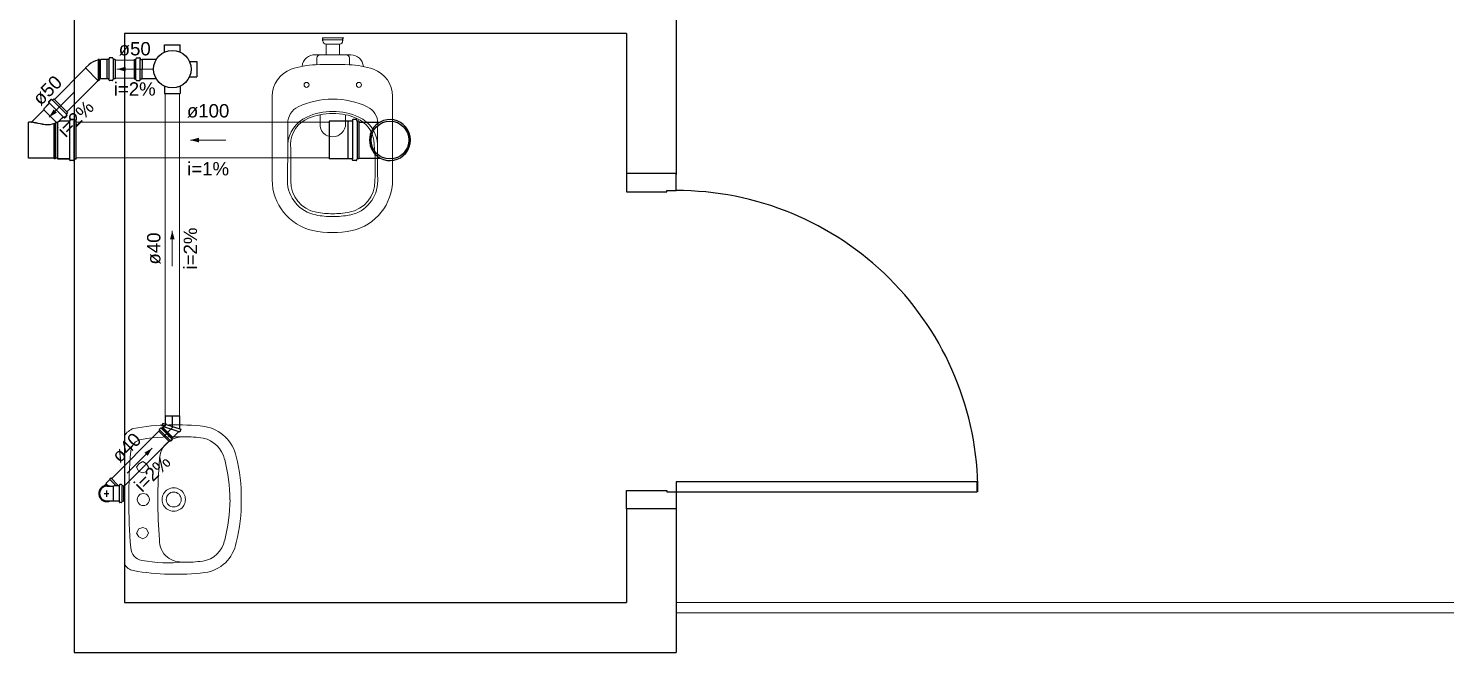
# Model space of a CAD drawing. Header units: millimetres. Extents: x 270 to 744, y -31 to 127.
# Drawn here: x 684.786 to 689.001, y 99.153 to 101.008 of the extents above; entities that cross this region are included whole.
import ezdxf

# ---------------------------------------------------------------- set-up
doc = ezdxf.new("R2010")
doc.units = ezdxf.units.MM
doc.header["$LTSCALE"] = 0.01
doc.header["$MEASUREMENT"] = 0
for name, color, linetype, lineweight in [('at_Entity', 7, 'Continuous', 9), ('TQ-Condutos', 3, 'Continuous', 5), ('TQ-Sentido conduto', 9, 'Continuous', 5), ('TQ-Textos conduto', 7, 'Continuous', 5)]:
    doc.layers.add(name, color=color, linetype=linetype, lineweight=lineweight)
for name, color, linetype in [('Layout_Equipamentos', 7, 'Continuous'), ('PAREDES', 8, 'Continuous'), ('PORTAS', 8, 'Continuous'), ('Simbolos', 5, 'Continuous'), ('Simbolos_int', 2, 'Continuous')]:
    doc.layers.add(name, color=color, linetype=linetype)
doc.styles.add('Arial', font='arial.ttf')

msp = doc.modelspace()

# ---------------------------------------------------------------- hatches: boundary and pattern name
at = {"layer": 'TQ-Sentido conduto', "linetype": 'Continuous'}
for points in [[(685.0494, 100.8869), (685.0749, 100.8801), (685.0749, 100.8938)], [(684.8476, 100.7442), (684.8705, 100.7574), (684.8608, 100.7671)], [(685.2676, 100.6761), (685.2931, 100.6693), (685.2931, 100.683)], [(685.214, 100.4066), (685.2072, 100.3811), (685.2208, 100.3811)], [(685.1539, 99.7605), (685.1311, 99.7473), (685.1407, 99.7376)]]:
    msp.add_hatch(color=256, dxfattribs=at).paths.add_polyline_path(points)

# ---------------------------------------------------------------- linework, layer by layer
at = {"layer": 'at_Entity'}
for p, q in [((685.6606, 100.9802), (685.7237, 100.9802)), ((685.6616, 100.9739), (685.7206, 100.9739)), ((685.6711, 100.9297), (685.6711, 100.9612)), ((685.6711, 100.9612), (685.7111, 100.9612)), ((685.7111, 100.9297), (685.7111, 100.9612)), ((685.7448, 100.9297), (685.6395, 100.9297)), ((685.6437, 100.9001), (685.6437, 100.9202)), ((685.7406, 100.9202), (685.7406, 100.9)), ((685.5111, 100.558), (685.5111, 100.8065)), ((685.869, 100.8065), (685.869, 100.5581)), ((685.6537, 100.724), (685.6537, 100.7514)), ((685.7295, 100.7512), (685.7295, 100.724)), ((685.072, 99.7963), (685.072, 99.6068)), ((685.1078, 99.7037), (685.1141, 99.7142)), ((685.1141, 99.691), (685.1078, 99.7037)), ((685.1141, 99.7142), (685.1267, 99.7205)), ((685.1267, 99.6868), (685.1141, 99.691)), ((685.1267, 99.7205), (685.1372, 99.7142)), ((685.1372, 99.691), (685.1267, 99.6868)), ((685.1372, 99.7142), (685.1436, 99.7037)), ((685.1436, 99.7037), (685.1372, 99.691)), ((685.072, 99.67), (685.072, 99.4826)), ((685.072, 99.6068), (685.072, 99.4152)), ((685.1078, 99.5079), (685.1141, 99.5205)), ((685.1141, 99.5205), (685.1267, 99.5247)), ((685.1267, 99.5247), (685.1372, 99.5205)), ((685.1372, 99.5205), (685.1436, 99.5079)), ((685.1141, 99.4973), (685.1078, 99.5079)), ((685.1267, 99.491), (685.1141, 99.4973)), ((685.1372, 99.4973), (685.1267, 99.491)), ((685.1436, 99.5079), (685.1372, 99.4973)), ((686.7121, 99.3023), (689.8217, 99.3023)), ((689.8217, 99.2707), (686.7121, 99.2707)), ((685.9668, 99.1528), (685.6678, 99.1528))]:
    msp.add_line(p, q, dxfattribs=at)
at = {"layer": 'at_Entity', "color": 7}
msp.add_line((685.4552, 99.3023), (685.4236, 99.3023), dxfattribs=at)
at = {"layer": 'at_Entity'}
for centre, radius, start, end in [((685.6711, 100.9707), 0.00947, 180, 270), ((685.7111, 100.9707), 0.00947, 270, 0), ((685.6385, 100.8908), 0.0389, 88.4183, 173.4493), ((685.6898, 99.5124), 1.3885, 87.9511, 92.0489), ((685.6532, 100.9202), 0.00947, 90, 180), ((685.7311, 100.9202), 0.00947, 0, 90), ((685.7439, 100.8911), 0.0386, 5.5755, 88.6298), ((685.5954, 100.8068), 0.0843, 109.0789, 180.1997), ((685.649, 100.6528), 0.2474, 92.0489, 109.145), ((685.7313, 100.6535), 0.2466, 70.8427, 88.1091), ((685.7847, 100.8068), 0.0843, 359.8003, 70.9211), ((685.6132, 100.8402), 0.00737, 90, 180), ((685.6132, 100.8402), 0.00737, 180, 270), ((685.6132, 100.8402), 0.00737, 0, 90), ((685.6132, 100.8402), 0.00737, 270, 0), ((685.769, 100.8402), 0.00737, 90, 180), ((685.769, 100.8402), 0.00737, 180, 270), ((685.769, 100.8402), 0.00737, 0, 90), ((685.769, 100.8402), 0.00737, 270, 0), ((685.6111, 100.7265), 0.0537, 114.961, 180.9064), ((685.6911, 100.5547), 0.2432, 90, 114.9606), ((685.6912, 100.5547), 0.2432, 65.0391, 90.0003), ((685.7711, 100.7265), 0.0537, 359.0936, 65.039), ((685.6516, 100.6576), 0.0945, 113.5727, 176.7329), ((685.649, 100.6633), 0.0832, 110.863, 180.2362), ((685.6874, 100.5943), 0.167, 88.7182, 116.1404), ((685.6808, 100.5991), 0.1546, 100.3133, 113.389), ((685.6911, 100.5559), 0.199, 90, 101.0171), ((685.6948, 100.5942), 0.167, 63.8614, 91.28), ((685.6911, 100.556), 0.1989, 78.9807, 90.0022), ((685.7131, 100.6475), 0.105, 63.0017, 81.1951), ((685.7311, 100.6633), 0.0832, 359.7638, 69.1369), ((685.7318, 100.659), 0.0927, 2.4426, 66.7336), ((676.7595, 100.6981), 8.7979, 359.07167, 0.18792), ((685.6891, 100.7215), 0.0355, 176.0445, 272.3446), ((685.6906, 100.725), 0.0389, 270.0027, 0), ((694.9249, 100.6402), 9.1005, 179.46215, 180.53334), ((679.9363, 100.5838), 5.6301, 359.7103, 0.8057), ((685.1698, 100.5966), 0.6479, 356.3513, 5.878), ((685.6658, 100.5581), 0.1547, 180.0055, 257.2943), ((685.661, 100.5563), 0.1048, 180.4233, 258.8896), ((685.659, 100.5529), 0.0927, 178.5002, 259.6559), ((685.7227, 100.5538), 0.0937, 280.5689, 0.9284), ((685.7227, 100.5538), 0.1021, 280.5688, 0.9284), ((685.7143, 100.5581), 0.1548, 282.7128, 359.9983), ((685.6912, 100.7236), 0.2748, 259.4366, 269.9996), ((685.6908, 100.7214), 0.2642, 259.4366, 270.0028), ((685.6901, 100.7359), 0.2787, 270.136, 280.2849), ((685.6911, 100.7233), 0.2745, 270, 280.577), ((685.6901, 100.6917), 0.2905, 258.435, 281.5683), ((685.1164, 99.7706), 0.0519, 110.5417, 148.93), ((685.2244, 99.0799), 0.7501, 83.4134, 99.6929), ((685.2901, 99.71), 0.1169, 12.514, 79.9443), ((685.1284, 99.7488), 0.0383, 98.7558, 175.6127), ((685.2207, 99.184), 0.6105, 87.3231, 99.2415), ((685.2425, 99.7271), 0.0664, 130.3438, 179.4487), ((685.245, 99.7228), 0.0712, 86.6025, 129.5997), ((685.259, 99.4847), 0.3094, 81.3221, 91.8265), ((685.2872, 99.7084), 0.0842, 12.9461, 77.2809), ((686.7917, 99.6141), 1.7069, 175.3753, 180.2103), ((686.6383, 99.6047), 1.4673, 175.1896, 179.9391), ((684.812, 99.5931), 0.5737, 1.3524, 13.5038), ((684.9477, 99.6187), 0.4711, 358.698, 14.4219), ((685.2183, 99.6079), 0.0347, 119.9968, 179.9993), ((685.2183, 99.6079), 0.0347, 60.0032, 119.9968), ((685.2183, 99.6079), 0.0347, 0, 59.9929), ((686.9542, 99.6079), 1.8695, 180, 184.4144), ((685.1278, 99.6079), 0.0179, 120.0191, 180.0367), ((685.1278, 99.6079), 0.0179, 180, 240.0398), ((685.1278, 99.6079), 0.0179, 60.0128, 119.9872), ((685.1278, 99.6079), 0.0179, 0, 60.0398), ((685.1278, 99.6079), 0.0179, 300.0191, 0.0367), ((686.5167, 99.6079), 1.3457, 180.0208, 185.0951), ((685.2183, 99.6079), 0.0347, 180, 239.9929), ((685.2183, 99.6079), 0.0221, 90, 180), ((685.2183, 99.6079), 0.0221, 180.0097, 270), ((685.2183, 99.6079), 0.0221, 0, 90), ((685.2183, 99.6079), 0.0221, 270, 0), ((685.2183, 99.6079), 0.0347, 299.9968, 359.9993), ((684.8161, 99.62), 0.5696, 346.4579, 358.6966), ((684.9471, 99.597), 0.4717, 345.6368, 1.3415), ((685.1278, 99.6079), 0.0179, 240.0128, 299.9872), ((685.2183, 99.6079), 0.0347, 240.0032, 299.9968), ((685.239, 99.4848), 0.0628, 176.7732, 230.7547), ((685.2929, 99.5021), 0.078, 278.4194, 348.3837), ((685.2957, 99.4998), 0.1102, 277.7196, 349.5925), ((685.1302, 99.4662), 0.04, 183.114, 260.3928), ((685.203, 99.8678), 0.4482, 259.782, 275.7972), ((685.2443, 99.4996), 0.0777, 234.6525, 272.8394), ((685.1058, 99.4341), 0.0384, 207.8673, 258.5693), ((685.2247, 100.135), 0.7493, 260.2791, 276.5765), ((685.2592, 99.739), 0.3173, 267.9946, 278.1696)]:
    msp.add_arc(centre, radius, start, end, dxfattribs=at)
at = {"layer": 'Layout_Equipamentos'}
for p, q in [((685.6616, 100.9707), (685.6616, 100.9802)), ((685.7206, 100.9707), (685.7206, 100.9802))]:
    msp.add_line(p, q, dxfattribs=at)
at = {"layer": 'PAREDES'}
for p, q in [((684.9225, 103.0309), (684.9225, 99.1528)), ((684.9225, 103.0309), (684.9225, 99.1528)), ((684.9225, 103.0309), (684.9225, 99.1528)), ((686.7121, 101.2903), (686.7121, 100.574)), ((686.5647, 100.9929), (685.072, 100.9929)), ((685.072, 100.9929), (685.072, 99.3023)), ((686.5647, 100.9929), (686.5647, 100.574)), ((686.5647, 99.5802), (686.5647, 99.3023)), ((686.7121, 99.5802), (686.7121, 99.1528)), ((685.072, 99.3023), (686.5647, 99.3023)), ((686.7121, 99.2707), (686.7121, 99.1528)), ((684.9225, 99.1528), (686.7121, 99.1528))]:
    msp.add_line(p, q, dxfattribs=at)
at = {"layer": 'PORTAS'}
for points in [[(686.7121, 100.5766), (686.5647, 100.5766), (686.5647, 100.5219), (686.6848, 100.5219), (686.6848, 100.5261), (686.7121, 100.5261), (686.7121, 100.5766)], [(686.7121, 99.6603), (686.7121, 99.6308), (687.6073, 99.6308), (687.6073, 99.6603), (686.7121, 99.6603)], [(686.7121, 99.5802), (686.5647, 99.5802), (686.5647, 99.635), (686.6848, 99.635), (686.6848, 99.6308), (686.7121, 99.6308), (686.7121, 99.5802)]]:
    msp.add_lwpolyline(points, dxfattribs=at)
msp.add_arc((686.7142, 99.6308), 0.8953, 0.0001, 90.1399, dxfattribs=at)
at = {"layer": 'Simbolos'}
for p, q in [((685.191, 100.9596), (685.237, 100.9596)), ((685.191, 100.9387), (685.191, 100.9596)), ((685.237, 100.9387), (685.237, 100.9596)), ((684.9938, 100.9137), (684.9939, 100.9153)), ((684.997, 100.9153), (684.9939, 100.9153)), ((684.9971, 100.9137), (684.997, 100.9153)), ((684.9999, 100.9137), (684.9971, 100.9137)), ((685.0018, 100.9156), (684.9999, 100.9137)), ((685.0195, 100.9156), (685.0018, 100.9156)), ((685.0197, 100.9158), (685.0195, 100.9156)), ((685.0247, 100.9158), (685.0197, 100.9158)), ((685.026, 100.9196), (685.0257, 100.9168)), ((685.0363, 100.9205), (685.027, 100.9205)), ((685.0373, 100.9197), (685.0382, 100.9166)), ((685.0438, 100.9158), (685.0392, 100.9158)), ((685.0438, 100.9158), (685.0438, 100.8581)), ((685.1002, 100.9158), (685.1002, 100.8581)), ((685.1002, 100.9158), (685.1048, 100.9158)), ((685.1066, 100.9197), (685.1058, 100.9166)), ((685.1077, 100.9205), (685.1169, 100.9205)), ((685.118, 100.9196), (685.1182, 100.9168)), ((685.1193, 100.9158), (685.124, 100.9158)), ((685.124, 100.9158), (685.1243, 100.9156)), ((685.1662, 100.9156), (685.1243, 100.9156)), ((685.2658, 100.91), (685.2867, 100.91)), ((685.2867, 100.91), (685.2867, 100.8639)), ((684.9653, 100.8998), (684.956, 100.8905)), ((684.9999, 100.8587), (684.9939, 100.8526)), ((685.0018, 100.8583), (685.0014, 100.8587)), ((685.2658, 100.8639), (685.2867, 100.8639)), ((685.0195, 100.8583), (685.0018, 100.8583)), ((685.0197, 100.8581), (685.0195, 100.8583)), ((685.0247, 100.8581), (685.0197, 100.8581)), ((685.026, 100.8543), (685.0257, 100.8571)), ((685.0363, 100.8534), (685.027, 100.8534)), ((685.0373, 100.8541), (685.0382, 100.8573)), ((685.0438, 100.8581), (685.0392, 100.8581)), ((685.1002, 100.8581), (685.1048, 100.8581)), ((685.1066, 100.8541), (685.1058, 100.8573)), ((685.1077, 100.8534), (685.1169, 100.8534)), ((685.118, 100.8543), (685.1182, 100.8571)), ((685.1193, 100.8581), (685.124, 100.8581)), ((685.124, 100.8581), (685.1243, 100.8583)), ((685.1662, 100.8583), (685.1243, 100.8583)), ((685.191, 100.8351), (685.191, 100.8143)), ((685.237, 100.8351), (685.237, 100.8143)), ((684.8479, 100.7854), (684.8319, 100.7693)), ((684.8482, 100.7851), (684.8321, 100.7691)), ((684.8462, 100.7889), (684.848, 100.7868)), ((684.8528, 100.7969), (684.8463, 100.7904)), ((684.8531, 100.7966), (684.8465, 100.7901)), ((684.8465, 100.7887), (684.8482, 100.7865)), ((684.8541, 100.7971), (684.8569, 100.7954)), ((684.8543, 100.7968), (684.8572, 100.7952)), ((684.8614, 100.7989), (684.8582, 100.7956)), ((684.8617, 100.7986), (684.8584, 100.7953)), ((684.9023, 100.758), (684.8614, 100.7989)), ((684.9025, 100.7577), (684.8617, 100.7986)), ((685.191, 100.8143), (685.237, 100.8143)), ((684.8319, 100.7663), (684.7953, 100.7298)), ((684.8321, 100.7661), (684.7956, 100.7295)), ((684.8319, 100.7693), (684.8319, 100.7663)), ((684.8321, 100.7691), (684.8321, 100.7661)), ((684.8888, 100.7445), (684.8784, 100.7342)), ((684.889, 100.7443), (684.8787, 100.7339)), ((684.908, 100.7324), (684.8792, 100.7324)), ((684.8923, 100.7428), (684.8902, 100.7446)), ((684.8926, 100.7425), (684.8905, 100.7443)), ((684.9003, 100.7494), (684.8937, 100.7429)), ((684.9006, 100.7491), (684.894, 100.7426)), ((684.9005, 100.7507), (684.8988, 100.7535)), ((684.9023, 100.758), (684.899, 100.7548)), ((684.9007, 100.7504), (684.8991, 100.7532)), ((684.9025, 100.7577), (684.8993, 100.7545)), ((684.9093, 100.7361), (684.9091, 100.7333)), ((684.9096, 100.7358), (684.9093, 100.7331)), ((684.9203, 100.737), (684.9104, 100.737)), ((684.9206, 100.7367), (684.9106, 100.7367)), ((684.9214, 100.7362), (684.9222, 100.7331)), ((684.9216, 100.736), (684.9225, 100.7329)), ((684.9279, 100.7324), (684.9232, 100.7324)), ((684.9279, 100.6199), (684.9279, 100.7324)), ((685.7361, 100.7324), (685.7359, 100.7321)), ((685.7489, 100.7324), (685.7361, 100.7324)), ((685.7502, 100.7361), (685.7499, 100.7333)), ((685.7612, 100.737), (685.7512, 100.737)), ((685.7622, 100.7362), (685.7631, 100.7331)), ((685.7688, 100.7324), (685.7641, 100.7324)), ((685.7688, 100.7324), (685.7688, 100.6199)), ((684.7953, 100.7298), (684.7859, 100.7298)), ((684.7859, 100.6225), (684.7859, 100.7298)), ((684.7956, 100.7295), (684.7861, 100.7295)), ((684.7861, 100.6222), (684.7861, 100.7295)), ((684.9083, 100.7321), (684.8794, 100.7321)), ((684.9282, 100.7321), (684.9235, 100.7321)), ((684.9282, 100.6196), (684.9282, 100.7321)), ((685.7359, 100.7321), (685.6806, 100.7321)), ((685.7688, 100.7298), (685.8325, 100.7298)), ((684.8619, 100.6225), (684.7859, 100.6225)), ((684.8622, 100.6222), (684.7861, 100.6222)), ((684.8619, 100.6225), (684.862, 100.6209)), ((684.8651, 100.6209), (684.862, 100.6209)), ((684.8622, 100.6222), (684.8623, 100.6206)), ((684.8654, 100.6206), (684.8623, 100.6206)), ((684.8653, 100.6225), (684.8651, 100.6209)), ((684.8718, 100.6225), (684.8653, 100.6225)), ((684.8655, 100.6222), (684.8654, 100.6206)), ((684.8721, 100.6222), (684.8655, 100.6222)), ((684.8744, 100.6199), (684.8718, 100.6225)), ((684.8747, 100.6196), (684.8721, 100.6222)), ((684.908, 100.6199), (684.8744, 100.6199)), ((684.9083, 100.6196), (684.8747, 100.6196)), ((684.9093, 100.6162), (684.9091, 100.6189)), ((684.9096, 100.616), (684.9093, 100.6187)), ((684.9203, 100.6153), (684.9104, 100.6153)), ((684.9206, 100.615), (684.9106, 100.615)), ((684.9214, 100.616), (684.9222, 100.6191)), ((684.9216, 100.6158), (684.9225, 100.6189)), ((684.9279, 100.6199), (684.9232, 100.6199)), ((684.9282, 100.6196), (684.9235, 100.6196)), ((685.7359, 100.6202), (685.6806, 100.6202)), ((685.7361, 100.6199), (685.7359, 100.6202)), ((685.7489, 100.6199), (685.7361, 100.6199)), ((685.7502, 100.6162), (685.7499, 100.6189)), ((685.7612, 100.6153), (685.7512, 100.6153)), ((685.7622, 100.616), (685.7631, 100.6191)), ((685.7688, 100.6199), (685.7641, 100.6199)), ((685.7688, 100.6225), (685.8325, 100.6225)), ((685.1929, 99.8569), (685.2351, 99.8569)), ((685.1929, 99.8569), (685.1929, 99.8319)), ((685.2351, 99.8569), (685.2351, 99.818)), ((685.1773, 99.814), (685.1743, 99.811)), ((685.2044, 99.7808), (685.1743, 99.811)), ((685.1794, 99.8209), (685.1749, 99.8164)), ((685.1749, 99.8164), (685.2098, 99.7815)), ((685.2143, 99.7859), (685.1794, 99.8209)), ((685.1856, 99.8223), (685.1818, 99.8185)), ((685.1835, 99.8266), (685.186, 99.8342)), ((685.1904, 99.8243), (685.1835, 99.8266)), ((685.1847, 99.8214), (685.2148, 99.7912)), ((685.1856, 99.8223), (685.2157, 99.7921)), ((685.1929, 99.8319), (685.186, 99.8342)), ((685.1904, 99.8243), (685.2366, 99.8091)), ((685.1929, 99.8319), (685.2391, 99.8168)), ((685.2337, 99.8101), (685.2119, 99.7883)), ((685.2391, 99.8168), (685.2366, 99.8091)), ((685.2074, 99.7838), (685.2044, 99.7808)), ((685.2098, 99.7815), (685.2143, 99.7859)), ((685.0111, 99.6484), (685.0171, 99.6544)), ((685.0283, 99.6674), (685.0171, 99.6562)), ((685.0171, 99.6562), (685.0171, 99.6544)), ((685.0192, 99.6475), (685.0295, 99.6475)), ((685.0313, 99.6719), (685.0283, 99.6689)), ((685.0283, 99.6689), (685.0283, 99.6674)), ((685.0295, 99.6475), (685.0393, 99.6475)), ((685.0313, 99.6719), (685.0541, 99.649)), ((685.0408, 99.649), (685.0393, 99.6475)), ((685.0558, 99.649), (685.0408, 99.649)), ((685.057, 99.6512), (685.0568, 99.65)), ((685.0631, 99.6522), (685.058, 99.6522)), ((685.0641, 99.6514), (685.0645, 99.6498)), ((685.0688, 99.649), (685.0655, 99.649)), ((685.0688, 99.649), (685.0688, 99.6024)), ((685.0192, 99.604), (685.0295, 99.604)), ((685.0295, 99.604), (685.0393, 99.604)), ((685.0408, 99.6025), (685.0393, 99.604)), ((685.0558, 99.6025), (685.0408, 99.6025)), ((685.057, 99.6002), (685.0568, 99.6015)), ((685.0631, 99.5993), (685.058, 99.5993)), ((685.0641, 99.6001), (685.0645, 99.6017)), ((685.0688, 99.6024), (685.0655, 99.6025))]:
    msp.add_line(p, q, dxfattribs=at)
msp.add_circle((685.214, 100.8869), 0.0558, dxfattribs=at)
for centre, radius, start, end in [((685.0004, 100.8642), 0.05, 97.6023, 134.556), ((685.0247, 100.9169), 0.00106, 270, 355), ((685.027, 100.9195), 0.00106, 90, 175), ((685.0363, 100.9195), 0.00106, 15, 90), ((685.0392, 100.9169), 0.00106, 195, 270), ((685.1048, 100.9169), 0.00106, 270, 345), ((685.1077, 100.9195), 0.00106, 90, 165), ((685.1169, 100.9195), 0.00106, 5, 90), ((685.1193, 100.9169), 0.00106, 185, 270), ((685.1894, 100.9387), 0.00158, 295.41, 0), ((685.2386, 100.9387), 0.00158, 180, 244.5897), ((685.2658, 100.9115), 0.00158, 205.4103, 270), ((685.0007, 100.8579), 0.00106, 45, 135), ((685.2658, 100.8623), 0.00158, 90, 154.59), ((685.0247, 100.857), 0.00106, 5, 90), ((685.027, 100.8544), 0.00106, 185, 270), ((685.0363, 100.8544), 0.00106, 270, 345), ((685.0392, 100.857), 0.00106, 90, 165), ((685.1048, 100.857), 0.00106, 15, 90), ((685.1077, 100.8544), 0.00106, 195, 270), ((685.1169, 100.8544), 0.00106, 270, 355), ((685.1193, 100.857), 0.00106, 90, 175), ((685.1894, 100.8351), 0.00158, 0, 64.59), ((685.2386, 100.8351), 0.00158, 115.41, 180), ((684.847, 100.7896), 0.00106, 135, 220), ((684.8473, 100.7893), 0.00106, 135, 220), ((684.8472, 100.7861), 0.00106, 315, 40), ((684.8474, 100.7859), 0.00106, 315, 40), ((684.8535, 100.7961), 0.00106, 60, 135), ((684.8538, 100.7959), 0.00106, 60, 135), ((684.8574, 100.7964), 0.00106, 240, 315), ((684.8577, 100.7961), 0.00106, 240, 315), ((684.8792, 100.7334), 0.00106, 135, 270), ((684.8794, 100.7332), 0.00106, 135, 270), ((684.8895, 100.7438), 0.00106, 50, 135), ((684.8898, 100.7435), 0.00106, 50, 135), ((684.893, 100.7436), 0.00106, 230, 315), ((684.8933, 100.7433), 0.00106, 230, 315), ((684.8997, 100.754), 0.00106, 135, 210), ((684.9, 100.7538), 0.00106, 135, 210), ((684.8995, 100.7502), 0.00106, 315, 30), ((684.8998, 100.7499), 0.00106, 315, 30), ((684.908, 100.7334), 0.00106, 270, 355), ((684.9083, 100.7332), 0.00106, 270, 355), ((684.9104, 100.736), 0.00106, 90, 175), ((684.9106, 100.7357), 0.00106, 90, 175), ((684.9203, 100.736), 0.00106, 15, 90), ((684.9206, 100.7357), 0.00106, 15, 90), ((684.9232, 100.7334), 0.00106, 195, 270), ((684.9235, 100.7332), 0.00106, 195, 270), ((685.7489, 100.7334), 0.00106, 270, 355), ((685.7512, 100.736), 0.00106, 90, 175), ((685.7612, 100.736), 0.00106, 15, 90), ((685.7641, 100.7334), 0.00106, 195, 270), ((685.8613, 100.6761), 0.0609, 241.785, 118.215), ((684.7953, 100.7308), 0.00106, 270, 325.7318), ((684.7956, 100.7306), 0.00106, 270, 325.7318), ((685.8613, 100.6761), 0.0609, 118.215, 241.785), ((684.908, 100.6188), 0.00106, 5, 90), ((684.9083, 100.6186), 0.00106, 5, 90), ((684.9104, 100.6163), 0.00106, 185, 270), ((684.9106, 100.616), 0.00106, 185, 270), ((684.9203, 100.6163), 0.00106, 270, 345), ((684.9206, 100.616), 0.00106, 270, 345), ((684.9232, 100.6188), 0.00106, 90, 165), ((684.9235, 100.6186), 0.00106, 90, 165), ((685.7489, 100.6188), 0.00106, 5, 90), ((685.7512, 100.6163), 0.00106, 185, 270), ((685.7612, 100.6163), 0.00106, 270, 345), ((685.7641, 100.6188), 0.00106, 90, 165), ((685.0192, 99.6257), 0.0217, 90, 270), ((685.0558, 99.6501), 0.00106, 270, 355), ((685.058, 99.6511), 0.00106, 90, 175), ((685.0631, 99.6511), 0.00106, 15, 90), ((685.0655, 99.6501), 0.00106, 195, 270), ((685.0558, 99.6014), 0.00106, 5, 90), ((685.058, 99.6003), 0.00106, 185, 270), ((685.0631, 99.6003), 0.00106, 270, 345), ((685.0655, 99.6014), 0.00106, 90, 165)]:
    msp.add_arc(centre, radius, start, end, dxfattribs=at)
at = {"layer": 'Simbolos_int'}
for p, q in [((684.9938, 100.9137), (684.9938, 100.8527)), ((684.9971, 100.9137), (684.9971, 100.8559)), ((684.9999, 100.9137), (684.9999, 100.8586)), ((685.0197, 100.9158), (685.0197, 100.8581)), ((685.0257, 100.9158), (685.0257, 100.8581)), ((685.0384, 100.9158), (685.0384, 100.8581)), ((685.1056, 100.8581), (685.1056, 100.9158)), ((685.1183, 100.8581), (685.1183, 100.9158)), ((685.1243, 100.9156), (685.1243, 100.8869)), ((684.9939, 100.8526), (684.956, 100.8905)), ((685.1243, 100.8583), (685.1243, 100.8869)), ((684.8894, 100.7452), (684.8486, 100.7861)), ((684.8897, 100.7449), (684.8489, 100.7858)), ((684.8984, 100.7542), (684.8576, 100.795)), ((684.8987, 100.7539), (684.8578, 100.7948)), ((684.8697, 100.7286), (684.8319, 100.7663)), ((684.8699, 100.7283), (684.8321, 100.7661)), ((684.909, 100.6199), (684.909, 100.7324)), ((684.9224, 100.6199), (684.9224, 100.7324)), ((685.7499, 100.7324), (685.7499, 100.6199)), ((685.7633, 100.7324), (685.7633, 100.6199)), ((684.8619, 100.7256), (684.8619, 100.6225)), ((684.8622, 100.7254), (684.8622, 100.6222)), ((684.8653, 100.7268), (684.8653, 100.6225)), ((684.8655, 100.7265), (684.8655, 100.6222)), ((684.8718, 100.7295), (684.8718, 100.6225)), ((684.8721, 100.7293), (684.8721, 100.6222)), ((684.9092, 100.6196), (684.9092, 100.7321)), ((684.9227, 100.6196), (684.9227, 100.7321)), ((685.6806, 100.7321), (685.6806, 100.6202)), ((685.7359, 100.7321), (685.7359, 100.6202)), ((685.7688, 100.7298), (685.7688, 100.6225)), ((685.214, 99.8569), (685.214, 99.8206)), ((685.1929, 99.8296), (685.1883, 99.825)), ((685.214, 99.8206), (685.1894, 99.7959)), ((685.1929, 99.8319), (685.1929, 99.8296)), ((685.0171, 99.6544), (685.0218, 99.6497)), ((685.0283, 99.6674), (685.0467, 99.649)), ((685.0393, 99.604), (685.0393, 99.6475)), ((685.0568, 99.6025), (685.0568, 99.649)), ((685.0647, 99.6025), (685.0647, 99.649)), ((685.0118, 99.6257), (685.0248, 99.6257)), ((685.0192, 99.6155), (685.0192, 99.6342))]:
    msp.add_line(p, q, dxfattribs=at)
msp.add_lwpolyline([(685.1856, 99.8223), (685.1884, 99.8239), (685.1918, 99.8255), (685.1941, 99.828), (685.1953, 99.8323), (685.1939, 99.8349), (685.1929, 99.836)], dxfattribs=at)
msp.add_circle((685.8613, 100.6761), 0.0562, dxfattribs=at)
for centre, radius, start, end in [((684.8372, 100.8026), 0.0808, 279.4509, 300.4924), ((684.8375, 100.8023), 0.0808, 279.4509, 300.4924), ((684.89, 101.1818), 0.4612, 258.269, 261.3568), ((684.8902, 101.1815), 0.4612, 258.269, 261.3568), ((684.8425, 100.7936), 0.0712, 252.133, 276.4454), ((684.8428, 100.7933), 0.0712, 252.133, 276.4454), ((685.0192, 99.6257), 0.0241, 64.623, 295.377), ((685.0192, 99.6257), 0.0241, 109.6232, 295.377)]:
    msp.add_arc(centre, radius, start, end, dxfattribs=at)
at = {"layer": 'TQ-Condutos'}
for p, q in [((685.1002, 100.9133), (685.0438, 100.9133)), ((684.9563, 100.8902), (684.8632, 100.7971)), ((685.1002, 100.8605), (685.0438, 100.8605)), ((684.9936, 100.8529), (684.9005, 100.7598)), ((685.1929, 99.8569), (685.1929, 100.8143)), ((685.2351, 99.8569), (685.2351, 100.8143)), ((685.6806, 100.7289), (684.9282, 100.7289)), ((685.6806, 100.6233), (684.9282, 100.6233)), ((685.0334, 99.6698), (685.1744, 99.8109)), ((685.0688, 99.6455), (685.2043, 99.781))]:
    msp.add_line(p, q, dxfattribs=at)
at = {"layer": 'TQ-Sentido conduto'}
for points in [[(685.155, 100.8869), (685.0494, 100.8869)], [(684.9223, 100.8189), (684.8476, 100.7442)], [(685.3732, 100.6761), (685.2676, 100.6761)], [(685.214, 100.301), (685.214, 100.4066)], [(685.0793, 99.6858), (685.1539, 99.7605)]]:
    msp.add_lwpolyline(points, dxfattribs=at)

# ---------------------------------------------------------------- texts
at = {"layer": 'TQ-Textos conduto', "char_height": 0.0396, "attachment_point": 8, "line_spacing_factor": 0.6, "style": 'Arial'}
for s, insert, width in [('ø50', (685.1022, 100.9267), 0.14256), ('i=2%', (685.1022, 100.8079), 0.19008), ('ø100', (685.3204, 100.7423), 0.19008), ('i=1%', (685.3204, 100.5707), 0.19008)]:
    msp.add_mtext(s, dxfattribs=dict(at, insert=insert, width=width))
for s, insert, width, rotation in [('ø50', (684.8568, 100.8096), 0.14256, 45.0001), ('i=2%', (684.9408, 100.7256), 0.19008, 45.0001), ('ø40', (685.1796, 100.3538), 0.14256, 90.0002), ('i=2%', (685.2878, 100.3538), 0.19008, 90.0002), ('ø40', (685.0922, 99.7475), 0.14256, 45.0001), ('i=2%', (685.1688, 99.671), 0.19008, 45.0001)]:
    msp.add_mtext(s, dxfattribs=dict(at, insert=insert, width=width, rotation=rotation))

doc.saveas('drawing.dxf')
